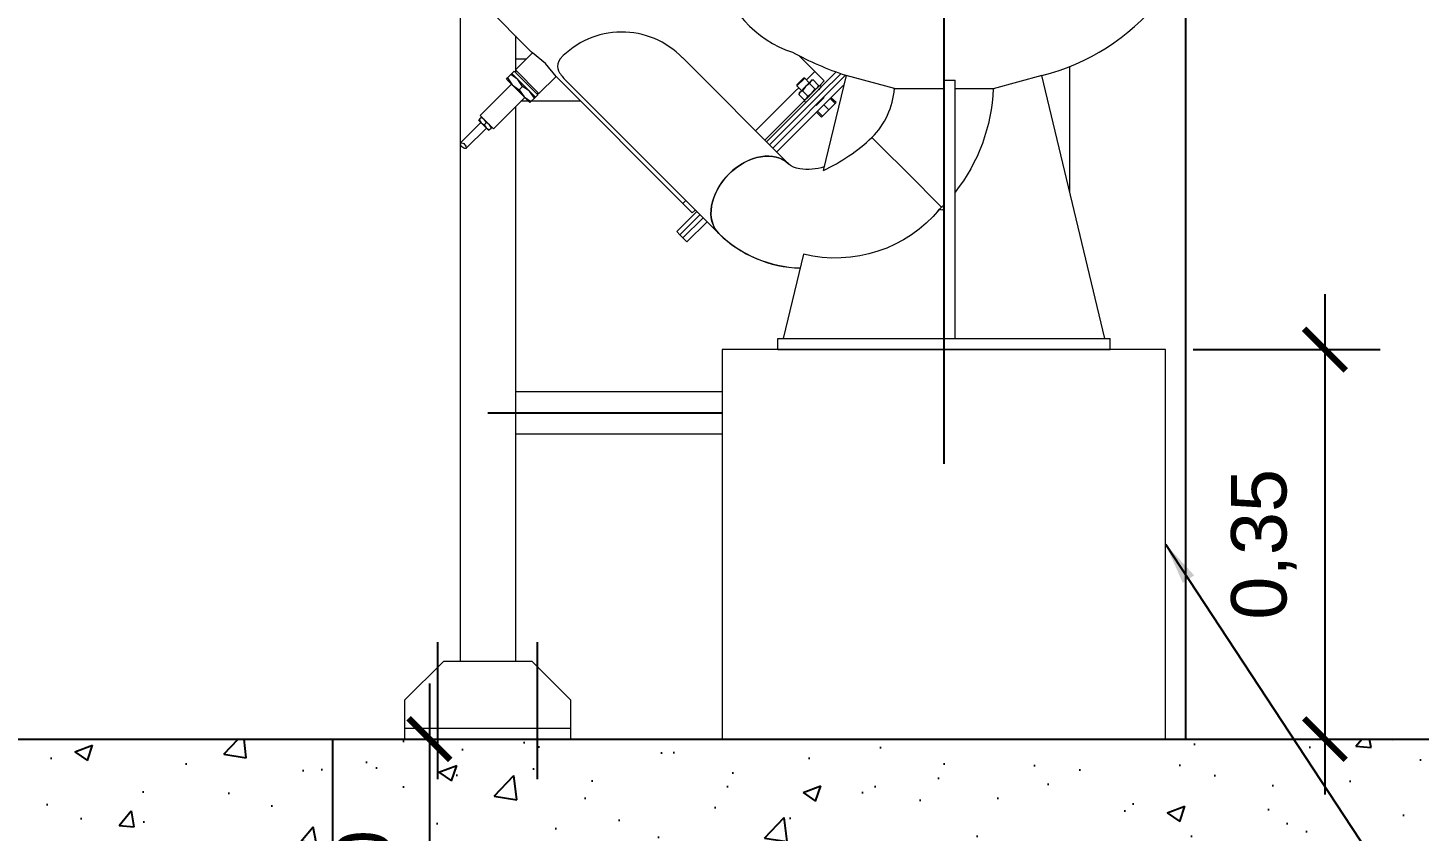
# Model space of a CAD drawing. Extents: x -160 to 364724, y -100 to 7353297.
# Drawn here: x 360704.842 to 360706.098, y 7352441.248 to 7352441.972 of the extents above; entities that cross this region are included whole.
import ezdxf

# ---------------------------------------------------------------- set-up
doc = ezdxf.new("R2010")
doc.units = 0
doc.header["$LTSCALE"] = 5
for name, pattern in [('________________', [0]), ('HIDDEN', [0.375, 0.25, -0.125]), ('SGC_DASHDOT', [1, 0.5, -0.25, 0, -0.25])]:
    doc.linetypes.add(name, pattern=pattern)
for name, color, linetype in [('BOMBA', 1, 'Continuous'), ('PAREDE CONCRETO CORTE', 5, 'Continuous'), ('PROJECAO', 1, 'HIDDEN'), ('SANC_COTAS', 1, 'Continuous'), ('SGC-Eixos', 253, 'SGC_DASHDOT'), ('VEGETAÇÃO', 7, 'Continuous')]:
    doc.layers.add(name, color=color, linetype=linetype)
doc.layers.add('ESCADA', color=2, linetype='Continuous', lineweight=20)
doc.layers.add('VISTA', color=2, linetype='Continuous', lineweight=20)
doc.styles.add('R-80', font='arial.ttf')
doc.dimstyles.new('GERAL - 25', dxfattribs={"dimscale": 0.025, "dimtxt": 2, "dimasz": 1.5, "dimexe": 2, "dimexo": 1, "dimgap": 1, "dimtad": 1, "dimzin": 0, "dimtxsty": 'R-80', "dimblk": 'ARCHTICK', "dimcen": 0, "dimdle": 2, "dimclrd": 1, "dimclre": 1, "dimclrt": 2, "dimadec": 0, "dimazin": 0, "dimtfac": 0.5, "dimtmove": 2, "dimatfit": 3, "dimldrblk": 'OPEN90', "dimfxl": 1, "dimtolj": 1, "dimtzin": 0, "dimarcsym": 0})
doc.dimstyles.new('LEADER - 25', dxfattribs={"dimscale": 0.025, "dimtxt": 2, "dimasz": 1.5, "dimexe": 2, "dimexo": 1, "dimgap": 1, "dimtad": 1, "dimzin": 0, "dimtxsty": 'R-80', "dimcen": 0, "dimdle": 2, "dimclrd": 1, "dimclre": 1, "dimclrt": 2, "dimadec": 0, "dimazin": 0, "dimtfac": 0.5, "dimtmove": 2, "dimatfit": 3, "dimfxl": 1, "dimtolj": 1, "dimtzin": 0, "dimarcsym": 0})

# ---------------------------------------------------------------- blocks, each defined once
blk = doc.blocks.new('_ARCHTICK')
at = {"color": 0, "linetype": 'ByBlock', "const_width": 0.15}
blk.add_lwpolyline([(-0.5, -0.5), (0.5, 0.5)], dxfattribs=at)
blk = doc.blocks.new('*D381')
at = {"layer": 'Defpoints', "color": 0, "transparency": 16777216}
for p in [(360705.8688, 7352441.682), (360705.8688, 7352441.3308), (360706.0125, 7352441.3308)]:
    blk.add_point(p, dxfattribs=at)
at = {"layer": 'SANC_COTAS', "color": 1, "lineweight": -2, "transparency": 16777216}
for p, q in [((360706.0125, 7352441.732), (360706.0125, 7352441.2808)), ((360705.8938, 7352441.682), (360706.0625, 7352441.682)), ((360705.8938, 7352441.3308), (360706.0625, 7352441.3308))]:
    blk.add_line(p, q, dxfattribs=at)
at = {"layer": 'SANC_COTAS', "color": 1, "lineweight": -2, "transparency": 16777216, "xscale": 0.03750000000000001, "yscale": 0.03750000000000001, "zscale": 0.03750000000000001}
for p, rotation in [((360706.0125, 7352441.682), 90), ((360706.0125, 7352441.3308), 270)]:
    blk.add_blockref('_ARCHTICK', p, dxfattribs=dict(at, rotation=rotation))
at = {"layer": 'SANC_COTAS', "color": 2, "transparency": 16777216, "insert": (360705.9575, 7352441.5064), "char_height": 0.05, "attachment_point": 5, "rotation": 90, "style": 'R-80'}
blk.add_mtext('\\A1;0,35', dxfattribs=at)
blk = doc.blocks.new('_Open90')
at = {"color": 0, "linetype": 'ByBlock', "lineweight": -2}
for p, q in [((-0.5, 0.5), (0, 0)), ((0, 0), (-1, 0)), ((0, 0), (-0.5, -0.5))]:
    blk.add_line(p, q, dxfattribs=at)
blk = doc.blocks.new('*D391')
at = {"layer": 'Defpoints', "color": 0, "transparency": 16777216}
for p in [(360705.1171, 7352441.3308), (360705.1171, 7352441.0308), (360705.2045, 7352441.0308)]:
    blk.add_point(p, dxfattribs=at)
at = {"layer": 'SANC_COTAS', "color": 1, "lineweight": -2, "transparency": 16777216}
for p, q in [((360705.2045, 7352441.3808), (360705.2045, 7352440.9808)), ((360705.1421, 7352441.3308), (360705.2545, 7352441.3308)), ((360705.1421, 7352441.0308), (360705.2545, 7352441.0308))]:
    blk.add_line(p, q, dxfattribs=at)
at = {"layer": 'SANC_COTAS', "color": 1, "lineweight": -2, "transparency": 16777216, "xscale": 0.03750000000000001, "yscale": 0.03750000000000001, "zscale": 0.03750000000000001}
for p, rotation in [((360705.2045, 7352441.3308), 90), ((360705.2045, 7352441.0308), 270)]:
    blk.add_blockref('_ARCHTICK', p, dxfattribs=dict(at, rotation=rotation))
at = {"layer": 'SANC_COTAS', "color": 2, "transparency": 16777216, "insert": (360705.1495, 7352441.1808), "char_height": 0.05, "attachment_point": 5, "rotation": 90, "style": 'R-80'}
blk.add_mtext('\\A1;0,30', dxfattribs=at)

msp = doc.modelspace()

# ---------------------------------------------------------------- hatches: boundary and pattern name
at = {"layer": 'VEGETAÇÃO'}
h = msp.add_hatch(dxfattribs=at)
h.set_pattern_fill('AR-CONC', color=1, scale=0.0009)
h.set_pattern_definition([(50, (360706.6963, 7352441.26698), (0.163966, -0.014345), [0.017145, -0.188595]), (355, (360706.6963, 7352441.26698), (-0.031719, 0.171951), [0.013716, -0.150877]), (100.4514, (360706.70997, 7352441.26579), (0.132247, 0.157606), [0.014571, -0.160281]), (46.184, (360706.6963, 7352441.3127), (0.243971, -0.037838), [0.025717, -0.282892]), (96.636, (360706.71664, 7352441.30955), (0.213664, 0.222684), [0.021857, -0.240422]), (351.184, (360706.6963, 7352441.3127), (0.213664, 0.222684), [0.020574, -0.226314]), (21, (360706.71916, 7352441.30127), (0.136453, -0.092039), [0.017145, -0.188595]), (326, (360706.71916, 7352441.30127), (0.055622, 0.165769), [0.013716, -0.150876]), (71.4514, (360706.73054, 7352441.2936), (0.192075, 0.0737305), [0.014571, -0.160281]), (37.5, (360706.696305, 7352441.266984), (0.0027797, 0.0760995), [0, -0.1490472, 0, -0.153162, 0, -0.1514475]), (7.5, (360706.696305, 7352441.26698), (0.0601377, 0.0901625), [0, -0.0873252, 0, -0.1456182, 0, -0.0577215]), (327.5, (360706.64533, 7352441.266984), (0.1220315, -0.0051559), [0, -0.05715, 0, -0.178308, 0, -0.236601]), (317.5, (360706.62247, 7352441.26698), (0.1333163, 0.022884), [0, -0.074295, 0, -0.118415, 0, -0.168021])])
h.paths.add_polyline_path([(360704.1271, 7352441.3308), (360704.6271, 7352441.3308), (360704.1921, 7352441.3308), (360704.1921, 7352441.2558), (360704.2571, 7352441.2558), (360704.2571, 7352441.3308), (360706.7571, 7352441.3308), (360706.7571, 7352441.2558), (360706.8221, 7352441.2558), (360706.8221, 7352441.3308), (360706.3871, 7352441.3308), (360706.884, 7352441.3308), (360706.884, 7352440.8308), (360704.1271, 7352440.8308)])

# ---------------------------------------------------------------- linework, layer by layer
at = {"layer": 'BOMBA', "linetype": '________________', "lineweight": 9}
for p, q in [((360705.255, 7352441.9918), (360705.2967, 7352441.9501)), ((360705.2976, 7352441.9495), (360705.2821, 7352441.9341)), ((360705.2976, 7352441.9495), (360705.2967, 7352441.9501)), ((360705.3091, 7352441.9399), (360705.2976, 7352441.9495)), ((360705.3188, 7352441.9283), (360705.3091, 7352441.9399)), ((360705.5285, 7352441.8495), (360705.4328, 7352441.9452)), ((360705.5522, 7352441.9327), (360705.5379, 7352441.947)), ((360705.274, 7352441.9259), (360705.2749, 7352441.9269)), ((360705.274, 7352441.9259), (360705.2793, 7352441.9206)), ((360705.2749, 7352441.9269), (360705.278, 7352441.9299)), ((360705.2749, 7352441.9269), (360705.2793, 7352441.9206)), ((360705.278, 7352441.9299), (360705.2789, 7352441.9309)), ((360705.2842, 7352441.9256), (360705.278, 7352441.9299)), ((360705.281, 7352441.933), (360705.2789, 7352441.9309)), ((360705.2789, 7352441.9309), (360705.2842, 7352441.9256)), ((360705.3022, 7352441.9118), (360705.281, 7352441.933)), ((360705.2821, 7352441.9341), (360705.3033, 7352441.9129)), ((360705.2821, 7352441.9341), (360705.2821, 7352441.9319)), ((360705.2886, 7352441.9193), (360705.2842, 7352441.9256)), ((360705.2842, 7352441.9256), (360705.2948, 7352441.915)), ((360705.3033, 7352441.9129), (360705.3188, 7352441.9283)), ((360705.3194, 7352441.9275), (360705.3188, 7352441.9283)), ((360705.3194, 7352441.9275), (360705.4332, 7352441.8136)), ((360705.3284, 7352441.9238), (360705.4656, 7352441.7866)), ((360705.58, 7352441.9294), (360705.5143, 7352441.8636)), ((360705.58, 7352441.9294), (360705.5143, 7352441.8636)), ((360705.5432, 7352441.9268), (360705.5361, 7352441.9197)), ((360705.5361, 7352441.9208), (360705.5391, 7352441.9238)), ((360705.5391, 7352441.9238), (360705.5421, 7352441.9268)), ((360705.5432, 7352441.9268), (360705.5421, 7352441.9268)), ((360705.5473, 7352441.9226), (360705.5432, 7352441.9268)), ((360705.5438, 7352441.9191), (360705.5487, 7352441.924)), ((360705.5522, 7352441.9327), (360705.5447, 7352441.9252)), ((360705.5522, 7352441.9327), (360705.5447, 7352441.9252)), ((360705.5487, 7352441.924), (360705.5475, 7352441.9219)), ((360705.5508, 7352441.9251), (360705.5487, 7352441.924)), ((360705.5494, 7352441.9248), (360705.5487, 7352441.924)), ((360705.5508, 7352441.9251), (360705.5494, 7352441.9248)), ((360705.5508, 7352441.9251), (360705.5557, 7352441.9202)), ((360705.5607, 7352441.9242), (360705.5522, 7352441.9327)), ((360705.5568, 7352441.9202), (360705.5607, 7352441.9242)), ((360705.5716, 7352441.9323), (360705.5578, 7352441.9185)), ((360705.5757, 7352441.9307), (360705.5584, 7352441.9134)), ((360705.5757, 7352441.9307), (360705.5584, 7352441.9134)), ((360705.5804, 7352441.9291), (360705.5599, 7352441.8433)), ((360705.6241, 7352441.9173), (360705.5804, 7352441.9291)), ((360705.6688, 7352441.692), (360705.6688, 7352441.9248)), ((360705.6688, 7352441.9248), (360705.6788, 7352441.9248)), ((360705.6788, 7352441.692), (360705.6788, 7352441.9248)), ((360705.7572, 7352441.9291), (360705.7131, 7352441.9172)), ((360705.8138, 7352441.692), (360705.7572, 7352441.9291)), ((360705.2786, 7352441.9213), (360705.2503, 7352441.8931)), ((360705.2793, 7352441.9206), (360705.2855, 7352441.9163)), ((360705.2793, 7352441.9206), (360705.2899, 7352441.91)), ((360705.2855, 7352441.9163), (360705.2886, 7352441.9193)), ((360705.2855, 7352441.9163), (360705.2899, 7352441.91)), ((360705.2948, 7352441.915), (360705.2886, 7352441.9193)), ((360705.2992, 7352441.9087), (360705.2948, 7352441.915)), ((360705.3001, 7352441.9097), (360705.2948, 7352441.915)), ((360705.3001, 7352441.9097), (360705.3022, 7352441.9118)), ((360705.3012, 7352441.9129), (360705.3033, 7352441.9129)), ((360705.5348, 7352441.9152), (360705.4988, 7352441.8792)), ((360705.5348, 7352441.9152), (360705.4988, 7352441.8792)), ((360705.5533, 7352441.9139), (360705.5087, 7352441.8693)), ((360705.5584, 7352441.9134), (360705.5115, 7352441.8665)), ((360705.5584, 7352441.9134), (360705.5115, 7352441.8665)), ((360705.5784, 7352441.9206), (360705.5178, 7352441.8601)), ((360705.5377, 7352441.9181), (360705.5348, 7352441.9152)), ((360705.5377, 7352441.9181), (360705.5348, 7352441.9152)), ((360705.5361, 7352441.9208), (360705.5361, 7352441.9197)), ((360705.5361, 7352441.9197), (360705.5402, 7352441.9156)), ((360705.5389, 7352441.9142), (360705.5377, 7352441.9121)), ((360705.5381, 7352441.9134), (360705.5377, 7352441.9121)), ((360705.5377, 7352441.9121), (360705.5427, 7352441.9071)), ((360705.5389, 7352441.9142), (360705.5381, 7352441.9134)), ((360705.5438, 7352441.9191), (360705.5389, 7352441.9142)), ((360705.541, 7352441.9153), (360705.5389, 7352441.9142)), ((360705.5438, 7352441.9191), (360705.541, 7352441.9153)), ((360705.541, 7352441.9153), (360705.5459, 7352441.9104)), ((360705.5475, 7352441.9219), (360705.5438, 7352441.9191)), ((360705.5459, 7352441.9104), (360705.5497, 7352441.9132)), ((360705.5462, 7352441.9096), (360705.5497, 7352441.9132)), ((360705.5475, 7352441.9219), (360705.5525, 7352441.9169)), ((360705.5497, 7352441.9132), (360705.5532, 7352441.9167)), ((360705.5497, 7352441.9132), (360705.552, 7352441.9162)), ((360705.552, 7352441.9162), (360705.5525, 7352441.9169)), ((360705.5525, 7352441.9169), (360705.5546, 7352441.9181)), ((360705.5532, 7352441.9167), (360705.5568, 7352441.9202)), ((360705.5533, 7352441.9139), (360705.5578, 7352441.9185)), ((360705.5556, 7352441.9163), (360705.5533, 7352441.9139)), ((360705.5546, 7352441.9181), (360705.5557, 7352441.9202)), ((360705.5554, 7352441.9188), (360705.5557, 7352441.9202)), ((360705.5578, 7352441.9185), (360705.5556, 7352441.9163)), ((360705.5582, 7352441.9188), (360705.5568, 7352441.9202)), ((360705.6233, 7352441.9175), (360705.6241, 7352441.9175)), ((360705.6241, 7352441.9175), (360705.6688, 7352441.9175)), ((360705.6788, 7352441.9175), (360705.7142, 7352441.9175)), ((360705.2623, 7352441.881), (360705.2906, 7352441.9093)), ((360705.2899, 7352441.91), (360705.2961, 7352441.9057)), ((360705.2952, 7352441.9047), (360705.2899, 7352441.91)), ((360705.2961, 7352441.9057), (360705.2952, 7352441.9047)), ((360705.2961, 7352441.9057), (360705.2992, 7352441.9087)), ((360705.3001, 7352441.9097), (360705.2992, 7352441.9087)), ((360705.5072, 7352441.8707), (360705.5426, 7352441.9061)), ((360705.5426, 7352441.9061), (360705.5462, 7352441.9096)), ((360705.5426, 7352441.9061), (360705.544, 7352441.9047)), ((360705.5427, 7352441.9071), (360705.5448, 7352441.9083)), ((360705.5427, 7352441.9071), (360705.544, 7352441.9075)), ((360705.5448, 7352441.9083), (360705.5459, 7352441.9104)), ((360705.5536, 7352441.9022), (360705.5541, 7352441.9027)), ((360705.5541, 7352441.9027), (360705.557, 7352441.9057)), ((360705.557, 7352441.9057), (360705.5607, 7352441.9093)), ((360705.5648, 7352441.898), (360705.5603, 7352441.9026)), ((360705.5705, 7352441.9037), (360705.5648, 7352441.898)), ((360705.5705, 7352441.9037), (360705.566, 7352441.9082)), ((360705.5714, 7352441.9046), (360705.5668, 7352441.9091)), ((360705.5714, 7352441.9046), (360705.5705, 7352441.9037)), ((360705.251, 7352441.8867), (360705.2326, 7352441.8683)), ((360705.2489, 7352441.8888), (360705.2512, 7352441.8865)), ((360705.2493, 7352441.8892), (360705.2513, 7352441.8912)), ((360705.2493, 7352441.8892), (360705.2512, 7352441.8865)), ((360705.2623, 7352441.881), (360705.2503, 7352441.8931)), ((360705.2512, 7352441.8865), (360705.2539, 7352441.8846)), ((360705.2512, 7352441.8865), (360705.2558, 7352441.8819)), ((360705.254, 7352441.8893), (360705.2513, 7352441.8912)), ((360705.2539, 7352441.8846), (360705.2559, 7352441.8866)), ((360705.2559, 7352441.8866), (360705.254, 7352441.8893)), ((360705.2586, 7352441.8847), (360705.2559, 7352441.8866)), ((360705.5583, 7352441.8915), (360705.5538, 7352441.896)), ((360705.5592, 7352441.8924), (360705.5546, 7352441.8969)), ((360705.5592, 7352441.8924), (360705.5583, 7352441.8915)), ((360705.5648, 7352441.898), (360705.5592, 7352441.8924)), ((360705.2375, 7352441.8634), (360705.2559, 7352441.8817)), ((360705.2539, 7352441.8846), (360705.2558, 7352441.8819)), ((360705.2558, 7352441.8819), (360705.2585, 7352441.88)), ((360705.2581, 7352441.8796), (360705.2558, 7352441.8819)), ((360705.2585, 7352441.88), (360705.2605, 7352441.882)), ((360705.2605, 7352441.882), (360705.2586, 7352441.8847)), ((360705.613, 7352441.864), (360705.6038, 7352441.8732)), ((360705.613, 7352441.864), (360705.6038, 7352441.8732)), ((360705.613, 7352441.864), (360705.6038, 7352441.8732)), ((360705.6353, 7352441.8418), (360705.613, 7352441.864)), ((360705.6353, 7352441.8418), (360705.613, 7352441.864)), ((360705.6353, 7352441.8418), (360705.613, 7352441.864)), ((360705.6667, 7352441.8103), (360705.6353, 7352441.8418)), ((360705.6667, 7352441.8103), (360705.6353, 7352441.8418)), ((360705.6667, 7352441.8103), (360705.6353, 7352441.8418)), ((360705.4359, 7352441.8163), (360705.4332, 7352441.8136)), ((360705.4359, 7352441.8163), (360705.4332, 7352441.8136)), ((360705.4332, 7352441.8136), (360705.4417, 7352441.8052)), ((360705.4458, 7352441.8064), (360705.4277, 7352441.7883)), ((360705.4486, 7352441.8036), (360705.4305, 7352441.7855)), ((360705.4486, 7352441.8036), (360705.4305, 7352441.7855)), ((360705.4514, 7352441.8008), (360705.4333, 7352441.7826)), ((360705.4514, 7352441.8008), (360705.4333, 7352441.7826)), ((360705.4417, 7352441.8052), (360705.4444, 7352441.8078)), ((360705.6632, 7352441.8069), (360705.6649, 7352441.8086)), ((360705.6632, 7352441.8069), (360705.6649, 7352441.8086)), ((360705.6649, 7352441.8086), (360705.6667, 7352441.8103)), ((360705.6649, 7352441.8086), (360705.6667, 7352441.8103)), ((360705.4277, 7352441.7883), (360705.4305, 7352441.7855)), ((360705.455, 7352441.7972), (360705.4368, 7352441.7791)), ((360705.4656, 7352441.7866), (360705.4658, 7352441.7864)), ((360705.4305, 7352441.7855), (360705.4333, 7352441.7826)), ((360705.4333, 7352441.7826), (360705.4368, 7352441.7791)), ((360705.5419, 7352441.768), (360705.5238, 7352441.692)), ((360705.5188, 7352441.682), (360705.5188, 7352441.692)), ((360705.5188, 7352441.692), (360705.8188, 7352441.692)), ((360705.8188, 7352441.682), (360705.8188, 7352441.692)), ((360705.5188, 7352441.682), (360705.8188, 7352441.682))]:
    msp.add_line(p, q, dxfattribs=at)
for points in [[(360705.4656, 7352442.03), (360705.4656, 7352442.0262), (360705.4656, 7352442.0243), (360705.4656, 7352442.0243, 0.267389), (360705.532, 7352441.95, 0.041424), (360705.58, 7352441.9293)], [(360705.7572, 7352441.9291, 0.164669), (360705.8628, 7352441.9966, 0.068037), (360705.8695, 7352442.01, 0.07925), (360705.872, 7352442.03)], [(360705.4328, 7352441.9451, 0.428669), (360705.3225, 7352441.9442), (360705.3212, 7352441.9419), (360705.3204, 7352441.9395), (360705.3202, 7352441.9371), (360705.3204, 7352441.9353), (360705.3211, 7352441.9334), (360705.322, 7352441.9315), (360705.322, 7352441.9315, 0.061161), (360705.3284, 7352441.9238)]]:
    msp.add_lwpolyline(points, format="xyb", dxfattribs=at)
at = {"layer": 'BOMBA', "linetype": '________________', "lineweight": 9, "extrusion": (0, 0, -1)}
msp.add_lwpolyline([(-360705.5607, 7352441.8467, 0.111162), (-360705.5387, 7352441.8448), (-360705.5356, 7352441.8455), (-360705.5329, 7352441.8465), (-360705.5303, 7352441.848), (-360705.5289, 7352441.8491), (-360705.5285, 7352441.8495), (-360705.5285, 7352441.8495)], format="xyb", dxfattribs=at)
msp.add_lwpolyline([(-360705.5607, 7352441.8467, 0.111162), (-360705.5387, 7352441.8448), (-360705.5356, 7352441.8455), (-360705.5329, 7352441.8465), (-360705.5303, 7352441.848), (-360705.5289, 7352441.8491), (-360705.5285, 7352441.8495), (-360705.5285, 7352441.8495)], format="xyb", dxfattribs=at)
at = {"layer": 'BOMBA', "linetype": '________________', "lineweight": 9}
for centre, radius, start, end in [((360705.5543, 7352441.9227), 0.07, 315, 355.554), ((360705.4893, 7352441.9945), 0.1668, 295.0598, 313.3687), ((360705.5543, 7352441.9227), 0.1589, 315, 315.9012), ((360705.5421, 7352441.8649), 0.1094, 225.692, 268.391), ((360705.5421, 7352441.8649), 0.1095, 225.8267, 268.3889)]:
    msp.add_arc(centre, radius, start, end, dxfattribs=at)
at = {"layer": 'BOMBA', "linetype": '________________', "lineweight": 9, "extrusion": (0, 0, -1)}
for centre, radius, start, end in [((-360705.5543, 7352441.9227), 0.1589, 181.9828, 218.4271), ((-360705.2371, 7352441.8679), 0.00454, 264.6034, 5.3966), ((-360705.233, 7352441.8638), 0.00454, 84.6034, 185.3966), ((-360705.6667, 7352441.8103), 0.0025, 134.5494, 147.3695), ((-360705.5711, 7352441.8862), 0.1217, 219.6168, 283.873), ((-360705.6667, 7352441.8103), 0.0025, 212.6305, 315.3451)]:
    msp.add_arc(centre, radius, start, end, dxfattribs=at)
for start_param, end_param in [(1.570796, 3.141593), (1.570796, 3.141593), (0, 1.570796), (0, 1.570796)]:
    msp.add_ellipse((360705.497, 7352441.818), major_axis=(-0.0314, -0.0314), ratio=0.707107, start_param=start_param, end_param=end_param, dxfattribs=at)
at = {"layer": 'BOMBA', "linetype": '________________', "lineweight": 9}
for start_param, end_param in [(0, 1.570796), (1.570796, 3.141593)]:
    msp.add_ellipse((360705.497, 7352441.818), major_axis=(0.0314, 0.0314), ratio=0.707107, start_param=start_param, end_param=end_param, dxfattribs=at)
at = {"layer": 'ESCADA'}
for p, q in [((360705.2321, 7352442.0105), (360705.2321, 7352441.4008)), ((360705.2321, 7352442.0105), (360705.2321, 7352441.4008)), ((360705.2821, 7352441.9647), (360705.2821, 7352441.934)), ((360705.2821, 7352441.9647), (360705.2821, 7352441.9341)), ((360705.2918, 7352441.9438), (360705.2821, 7352441.9438)), ((360705.7821, 7352441.9371), (360705.7821, 7352441.8246)), ((360705.2821, 7352441.9009), (360705.2821, 7352441.4008)), ((360705.2821, 7352441.9009), (360705.2821, 7352441.4008)), ((360705.3411, 7352441.9058), (360705.287, 7352441.9058)), ((360705.4688, 7352441.6438), (360705.2821, 7352441.6438)), ((360705.4688, 7352441.6058), (360705.2821, 7352441.6058)), ((360705.1821, 7352441.3408), (360705.3321, 7352441.3408)), ((360705.1821, 7352441.3308), (360705.3321, 7352441.3308))]:
    msp.add_line(p, q, dxfattribs=at)
msp.add_lwpolyline([(360705.3321, 7352441.3308), (360705.3321, 7352441.3658), (360705.2971, 7352441.4008), (360705.2171, 7352441.4008), (360705.1821, 7352441.3658), (360705.1821, 7352441.3308)], dxfattribs=at)
at = {"layer": 'PAREDE CONCRETO CORTE', "flags": 128}
msp.add_lwpolyline([(360704.2571, 7352441.3308), (360706.7571, 7352441.3308)], dxfattribs=at)
at = {"layer": 'PROJECAO', "ltscale": 0.1}
msp.add_lwpolyline([(360705.1171, 7352441.3308), (360705.1171, 7352441.0308), (360704.8171, 7352441.0308), (360704.8171, 7352441.3308)], dxfattribs=at)
at = {"layer": 'SGC-Eixos', "ltscale": 2}
for p, q in [((360705.8871, 7352441.3308), (360705.8871, 7352444.4056)), ((360705.6688, 7352442.9753), (360705.6688, 7352441.5791))]:
    msp.add_line(p, q, dxfattribs=at)
at = {"layer": 'SGC-Eixos'}
msp.add_line((360705.4688, 7352441.6248), (360705.2571, 7352441.6248), dxfattribs=at)
at = {"layer": 'SGC-Eixos', "ltscale": 0.2}
for p, q in [((360705.2121, 7352441.2946), (360705.2121, 7352441.4181)), ((360705.3021, 7352441.2946), (360705.3021, 7352441.4181))]:
    msp.add_line(p, q, dxfattribs=at)
at = {"layer": 'VISTA'}
msp.add_lwpolyline([(360705.8688, 7352441.3308), (360705.8688, 7352441.682), (360705.4688, 7352441.682), (360705.4688, 7352441.3308)], dxfattribs=at)

# ---------------------------------------------------------------- dimensions: what is measured, and where the dimension line sits
at = {"layer": 'SANC_COTAS'}
for base, p1, p2, picture, middle in [((360706.0125, 7352441.3308), (360705.8688, 7352441.682), (360705.8688, 7352441.3308), '*D381', (360705.9575, 7352441.5064)), ((360705.2045, 7352441.0308), (360705.1171, 7352441.3308), (360705.1171, 7352441.0308), '*D391', (360705.1495, 7352441.1808))]:
    dim = msp.add_linear_dim(base=base, p1=p1, p2=p2, angle=90, dimstyle='GERAL - 25', dxfattribs=at)
    dim.commit()
    dim.dimension.update_dxf_attribs({"geometry": picture, "text_midpoint": middle})

# ---------------------------------------------------------------- leaders
msp.add_leader([(360705.8688, 7352441.5064), (360706.5987, 7352440.3969)], dimstyle='LEADER - 25', dxfattribs=at)

doc.saveas('drawing.dxf')
